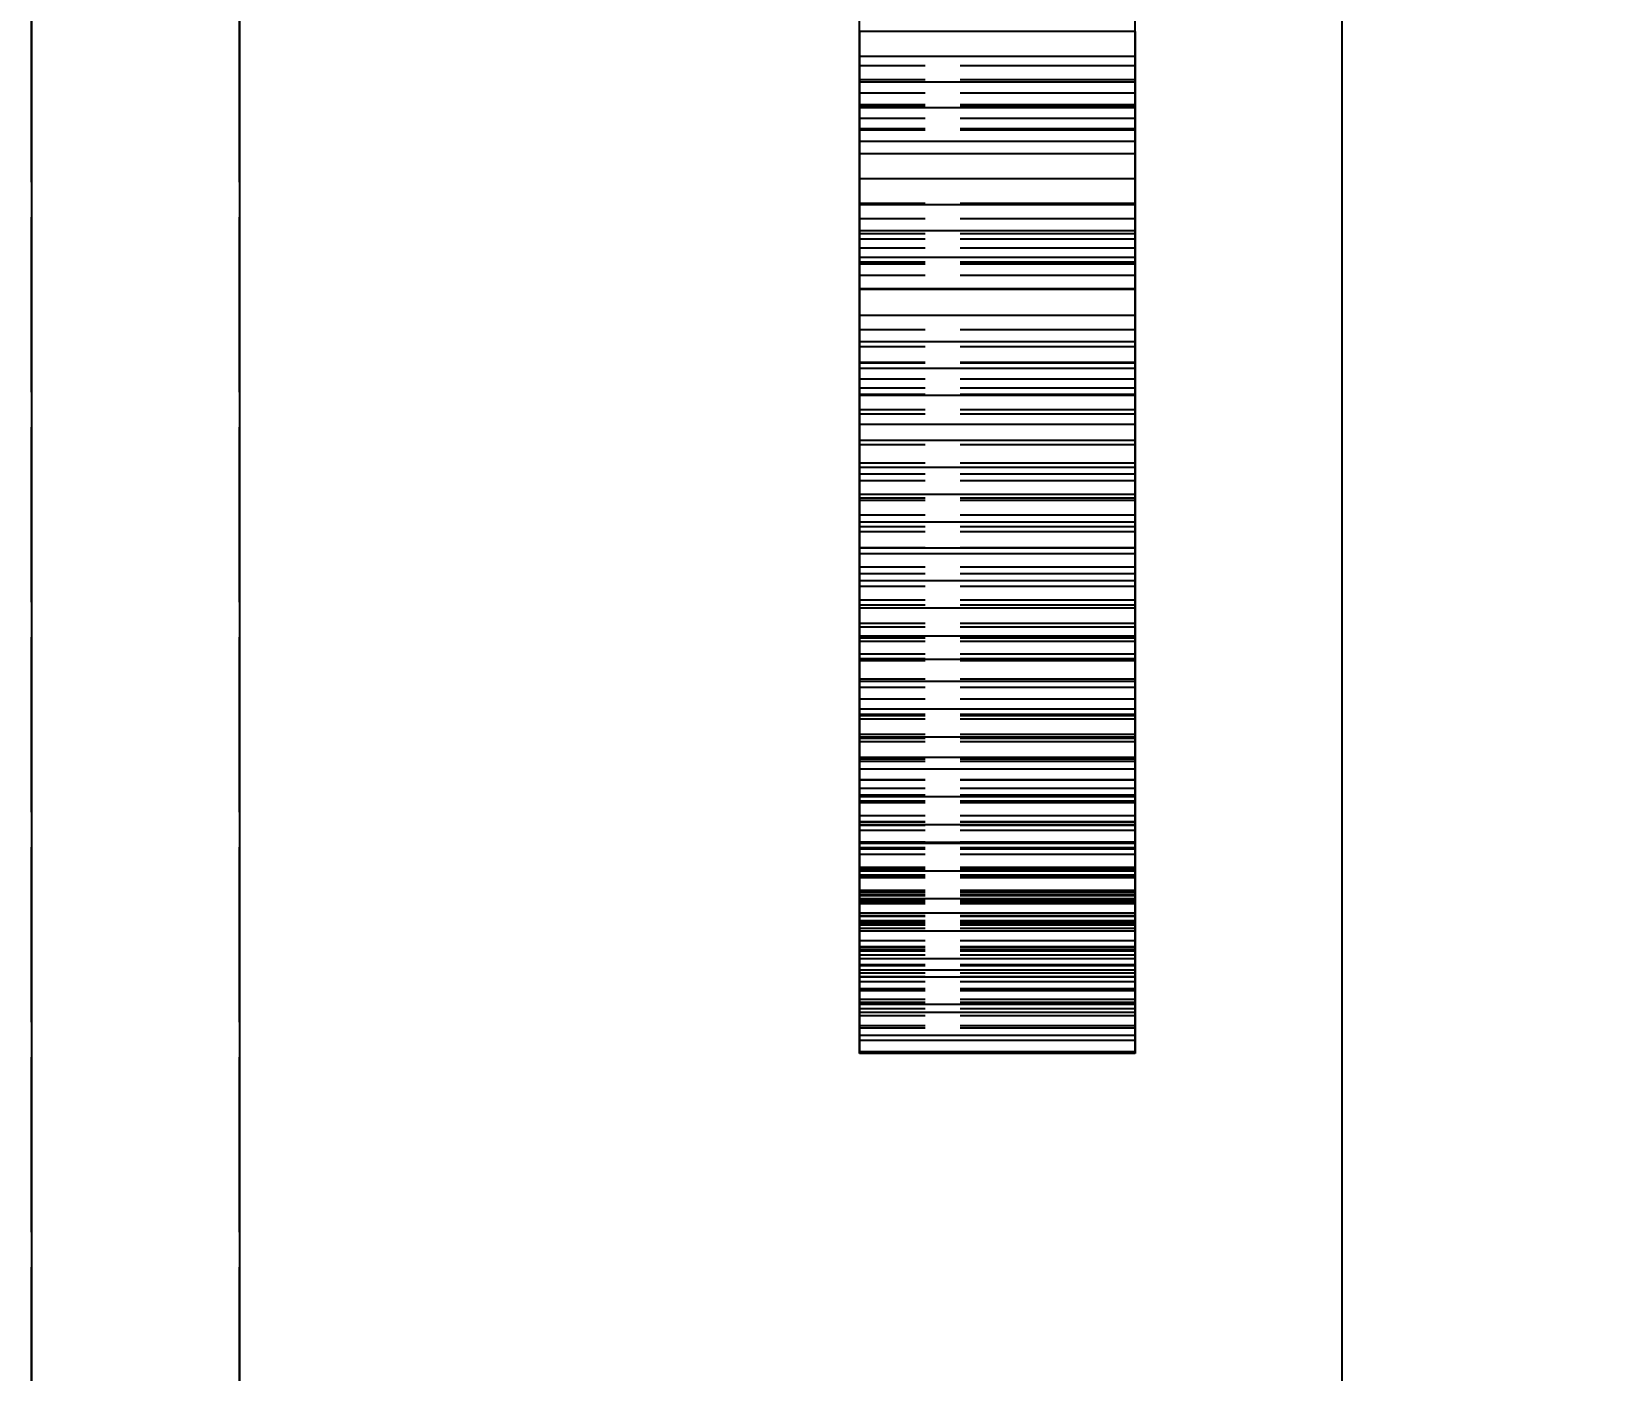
# Model space of a CAD drawing. Header units: millimetres. Extents: x -13 to 276, y -50 to 157.
# Drawn here: x 140.88 to 152.33, y -29.65 to -19.93 of the extents above; entities that cross this region are included whole.
import ezdxf

# ---------------------------------------------------------------- set-up
doc = ezdxf.new("R2010")
doc.units = ezdxf.units.MM
doc.linetypes.add('DASHED', pattern=[1.524, 1.27, -0.254])
for name, color, linetype in [('DIMS', 3, 'CONTINUOUS'), ('HIDDEN', 8, 'DASHED'), ('VISIBLE', 7, 'CONTINUOUS')]:
    doc.layers.add(name, color=color, linetype=linetype)
doc.styles.add('OpenSansCondensed-Light', font='OpenSansCondensed-Light.ttf')
doc.dimstyles.new('EZDXF', dxfattribs={"dimtxt": 0.25, "dimasz": 0.175, "dimexe": 0.375, "dimexo": 0.125, "dimgap": 0.1, "dimtad": 1, "dimlfac": 100, "dimzin": 12, "dimdsep": 46, "dimtxsty": 'OpenSansCondensed-Light', "dimblk": 'ARCHTICK', "dimcen": 2.5, "dimazin": 3, "dimtfac": 0.5, "dimtmove": 2, "dimatfit": 3})

# ---------------------------------------------------------------- blocks, each defined once
blk = doc.blocks.new('_ARCHTICK')
at = {"color": 0, "linetype": 'BYBLOCK', "const_width": 0.15}
blk.add_lwpolyline([(-0.5, -0.5), (0.5, 0.5)], dxfattribs=at)

msp = doc.modelspace()

# ---------------------------------------------------------------- linework, layer by layer
at = {"layer": 'HIDDEN'}
for points in [[(140.875, -48.455), (140.875, 57.045)], [(142.385, -48.455), (142.385, 57.045)], [(146.885, -19.92957), (146.885, -20.11107)], [(148.885, -19.92957), (146.885, -19.92957)], [(148.885, -19.92957), (148.885, -20.11107)], [(146.885, -20.11107), (146.885, -20.29598)], [(148.885, -20.11107), (146.885, -20.11107)], [(148.885, -20.11107), (148.885, -20.29598)], [(146.885, -20.17879), (146.885, -20.28017)], [(146.885, -20.46037), (146.885, -20.17879)], [(146.885, -20.17879), (146.885, -20.46037)], [(146.885, -20.28017), (146.885, -20.17879)], [(148.885, -20.17879), (146.885, -20.17879)], [(148.885, -20.17879), (146.885, -20.17879)], [(146.885, -20.28017), (146.885, -20.37737)], [(146.885, -20.37737), (146.885, -20.28017)], [(148.885, -20.28017), (146.885, -20.28017)], [(148.885, -20.28017), (146.885, -20.28017)], [(148.885, -20.17879), (148.885, -20.28017)], [(148.885, -20.46037), (148.885, -20.17879)], [(148.885, -20.17879), (148.885, -20.46037)], [(148.885, -20.28017), (148.885, -20.17879)], [(148.885, -20.28017), (148.885, -20.37737)], [(148.885, -20.37737), (148.885, -20.28017)], [(146.885, -20.29598), (146.885, -20.48414)], [(148.885, -20.29598), (146.885, -20.29598)], [(146.885, -20.37737), (146.885, -20.47065)], [(146.885, -20.47065), (146.885, -20.37737)], [(148.885, -20.37737), (146.885, -20.37737)], [(148.885, -20.37737), (146.885, -20.37737)], [(148.885, -20.29598), (148.885, -20.48414)], [(148.885, -20.37737), (148.885, -20.47065)], [(148.885, -20.47065), (148.885, -20.37737)], [(146.885, -20.63627), (146.885, -20.46037)], [(146.885, -20.46037), (146.885, -20.63627)], [(148.885, -20.46037), (146.885, -20.46037)], [(148.885, -20.46037), (146.885, -20.46037)], [(146.885, -20.47065), (146.885, -20.56017)], [(146.885, -20.56017), (146.885, -20.47065)], [(148.885, -20.47065), (146.885, -20.47065)], [(148.885, -20.47065), (146.885, -20.47065)], [(146.885, -20.48414), (146.885, -20.72848)], [(148.885, -20.48414), (146.885, -20.48414)], [(148.885, -20.63627), (148.885, -20.46037)], [(148.885, -20.46037), (148.885, -20.63627)], [(148.885, -20.47065), (148.885, -20.56017)], [(148.885, -20.56017), (148.885, -20.47065)], [(148.885, -20.48414), (148.885, -20.72848)], [(146.885, -20.56017), (146.885, -20.64608)], [(146.885, -20.64608), (146.885, -20.56017)], [(148.885, -20.56017), (146.885, -20.56017)], [(148.885, -20.56017), (146.885, -20.56017)], [(148.885, -20.56017), (148.885, -20.64608)], [(148.885, -20.64608), (148.885, -20.56017)], [(146.885, -20.72848), (146.885, -20.63627)], [(146.885, -20.63627), (146.885, -20.81604)], [(148.885, -20.63627), (146.885, -20.63627)], [(148.885, -20.63627), (146.885, -20.63627)], [(146.885, -20.64608), (146.885, -20.72848)], [(146.885, -20.72848), (146.885, -20.64608)], [(148.885, -20.64608), (146.885, -20.64608)], [(148.885, -20.64608), (146.885, -20.64608)], [(148.885, -20.72848), (146.885, -20.72848)], [(148.885, -20.72848), (148.885, -20.63627)], [(148.885, -20.63627), (148.885, -20.81604)], [(148.885, -20.64608), (148.885, -20.72848)], [(148.885, -20.72848), (148.885, -20.64608)], [(146.885, -20.81604), (146.885, -20.99938)], [(148.885, -20.81604), (146.885, -20.81604)], [(148.885, -20.81604), (148.885, -20.99938)], [(146.885, -20.99938), (146.885, -21.18606)], [(148.885, -20.99938), (146.885, -20.99938)], [(148.885, -20.99938), (148.885, -21.18606)], [(146.885, -21.17645), (146.885, -21.28873)], [(146.885, -21.43661), (146.885, -21.17645)], [(146.885, -21.17645), (146.885, -21.43661)], [(146.885, -21.28873), (146.885, -21.17645)], [(148.885, -21.17645), (146.885, -21.17645)], [(148.885, -21.17645), (146.885, -21.17645)], [(146.885, -21.18606), (146.885, -21.37588)], [(148.885, -21.18606), (146.885, -21.18606)], [(148.885, -21.17645), (148.885, -21.28873)], [(148.885, -21.43661), (148.885, -21.17645)], [(148.885, -21.17645), (148.885, -21.43661)], [(148.885, -21.28873), (148.885, -21.17645)], [(148.885, -21.18606), (148.885, -21.37588)], [(146.885, -21.28873), (146.885, -21.39714)], [(146.885, -21.39714), (146.885, -21.28873)], [(148.885, -21.28873), (146.885, -21.28873)], [(148.885, -21.28873), (146.885, -21.28873)], [(148.885, -21.28873), (148.885, -21.39714)], [(148.885, -21.39714), (148.885, -21.28873)], [(146.885, -21.37588), (146.885, -21.5687)], [(148.885, -21.37588), (146.885, -21.37588)], [(146.885, -21.39714), (146.885, -21.50188)], [(146.885, -21.50188), (146.885, -21.39714)], [(148.885, -21.39714), (146.885, -21.39714)], [(148.885, -21.39714), (146.885, -21.39714)], [(148.885, -21.37588), (148.885, -21.5687)], [(148.885, -21.39714), (148.885, -21.50188)], [(148.885, -21.50188), (148.885, -21.39714)], [(146.885, -21.61774), (146.885, -21.43661)], [(146.885, -21.43661), (146.885, -21.61774)], [(148.885, -21.43661), (146.885, -21.43661)], [(148.885, -21.43661), (146.885, -21.43661)], [(146.885, -21.50188), (146.885, -21.60314)], [(146.885, -21.60314), (146.885, -21.50188)], [(148.885, -21.50188), (146.885, -21.50188)], [(148.885, -21.50188), (146.885, -21.50188)], [(148.885, -21.61774), (148.885, -21.43661)], [(148.885, -21.43661), (148.885, -21.61774)], [(148.885, -21.50188), (148.885, -21.60314)], [(148.885, -21.60314), (148.885, -21.50188)], [(146.885, -21.5687), (146.885, -21.79562)], [(148.885, -21.5687), (146.885, -21.5687)], [(146.885, -21.60314), (146.885, -21.70102)], [(146.885, -21.70102), (146.885, -21.60314)], [(148.885, -21.60314), (146.885, -21.60314)], [(148.885, -21.60314), (146.885, -21.60314)], [(146.885, -21.79562), (146.885, -21.61774)], [(146.885, -21.61774), (146.885, -21.80243)], [(148.885, -21.61774), (146.885, -21.61774)], [(148.885, -21.61774), (146.885, -21.61774)], [(148.885, -21.5687), (148.885, -21.79562)], [(148.885, -21.60314), (148.885, -21.70102)], [(148.885, -21.70102), (148.885, -21.60314)], [(148.885, -21.79562), (148.885, -21.61774)], [(148.885, -21.61774), (148.885, -21.80243)], [(146.885, -21.70102), (146.885, -21.79562)], [(146.885, -21.79562), (146.885, -21.70102)], [(148.885, -21.70102), (146.885, -21.70102)], [(148.885, -21.70102), (146.885, -21.70102)], [(148.885, -21.70102), (148.885, -21.79562)], [(148.885, -21.79562), (148.885, -21.70102)], [(148.885, -21.79562), (146.885, -21.79562)], [(146.885, -21.80243), (146.885, -21.99039)], [(148.885, -21.80243), (146.885, -21.80243)], [(148.885, -21.80243), (148.885, -21.99039)], [(146.885, -21.99039), (146.885, -22.1814)], [(148.885, -21.99039), (146.885, -21.99039)], [(148.885, -21.99039), (148.885, -22.1814)], [(146.885, -22.09452), (146.885, -22.2172)], [(146.885, -22.33209), (146.885, -22.09452)], [(146.885, -22.09452), (146.885, -22.33209)], [(146.885, -22.2172), (146.885, -22.09452)], [(148.885, -22.09452), (146.885, -22.09452)], [(148.885, -22.09452), (146.885, -22.09452)], [(148.885, -22.09452), (148.885, -22.2172)], [(148.885, -22.33209), (148.885, -22.09452)], [(148.885, -22.09452), (148.885, -22.33209)], [(148.885, -22.2172), (148.885, -22.09452)], [(146.885, -22.1814), (146.885, -22.3753)], [(148.885, -22.1814), (146.885, -22.1814)], [(146.885, -22.2172), (146.885, -22.33632)], [(146.885, -22.33632), (146.885, -22.2172)], [(148.885, -22.2172), (146.885, -22.2172)], [(148.885, -22.2172), (146.885, -22.2172)], [(148.885, -22.1814), (148.885, -22.3753)], [(148.885, -22.2172), (148.885, -22.33632)], [(148.885, -22.33632), (148.885, -22.2172)], [(146.885, -22.51765), (146.885, -22.33209)], [(146.885, -22.33209), (146.885, -22.51765)], [(148.885, -22.33209), (146.885, -22.33209)], [(148.885, -22.33209), (146.885, -22.33209)], [(146.885, -22.33632), (146.885, -22.45207)], [(146.885, -22.45207), (146.885, -22.33632)], [(148.885, -22.33632), (146.885, -22.33632)], [(148.885, -22.33632), (146.885, -22.33632)], [(148.885, -22.51765), (148.885, -22.33209)], [(148.885, -22.33209), (148.885, -22.51765)], [(148.885, -22.33632), (148.885, -22.45207)], [(148.885, -22.45207), (148.885, -22.33632)], [(146.885, -22.3753), (146.885, -22.57192)], [(148.885, -22.3753), (146.885, -22.3753)], [(146.885, -22.45207), (146.885, -22.5646)], [(146.885, -22.5646), (146.885, -22.45207)], [(148.885, -22.45207), (146.885, -22.45207)], [(148.885, -22.45207), (146.885, -22.45207)], [(148.885, -22.3753), (148.885, -22.57192)], [(148.885, -22.45207), (148.885, -22.5646)], [(148.885, -22.5646), (148.885, -22.45207)], [(146.885, -22.70642), (146.885, -22.51765)], [(146.885, -22.51765), (146.885, -22.70642)], [(148.885, -22.51765), (146.885, -22.51765)], [(148.885, -22.51765), (146.885, -22.51765)], [(146.885, -22.5646), (146.885, -22.67402)], [(146.885, -22.67402), (146.885, -22.5646)], [(148.885, -22.5646), (146.885, -22.5646)], [(148.885, -22.5646), (146.885, -22.5646)], [(146.885, -22.57192), (146.885, -22.78041)], [(148.885, -22.57192), (146.885, -22.57192)], [(148.885, -22.70642), (148.885, -22.51765)], [(148.885, -22.51765), (148.885, -22.70642)], [(148.885, -22.5646), (148.885, -22.67402)], [(148.885, -22.67402), (148.885, -22.5646)], [(148.885, -22.57192), (148.885, -22.78041)], [(146.885, -22.67402), (146.885, -22.78041)], [(146.885, -22.78041), (146.885, -22.67402)], [(148.885, -22.67402), (146.885, -22.67402)], [(148.885, -22.67402), (146.885, -22.67402)], [(148.885, -22.67402), (148.885, -22.78041)], [(148.885, -22.78041), (148.885, -22.67402)], [(146.885, -22.78041), (146.885, -22.70642)], [(146.885, -22.70642), (146.885, -22.89816)], [(148.885, -22.70642), (146.885, -22.70642)], [(148.885, -22.70642), (146.885, -22.70642)], [(148.885, -22.78041), (146.885, -22.78041)], [(148.885, -22.78041), (148.885, -22.70642)], [(148.885, -22.70642), (148.885, -22.89816)], [(146.885, -22.89816), (146.885, -23.09267)], [(148.885, -22.89816), (146.885, -22.89816)], [(148.885, -22.89816), (148.885, -23.09267)], [(146.885, -22.9289), (146.885, -23.06143)], [(146.885, -23.14282), (146.885, -22.9289)], [(146.885, -22.9289), (146.885, -23.14282)], [(146.885, -23.06143), (146.885, -22.9289)], [(148.885, -22.9289), (146.885, -22.9289)], [(148.885, -22.9289), (146.885, -22.9289)], [(148.885, -22.9289), (148.885, -23.06143)], [(148.885, -23.14282), (148.885, -22.9289)], [(148.885, -22.9289), (148.885, -23.14282)], [(148.885, -23.06143), (148.885, -22.9289)], [(146.885, -23.06143), (146.885, -23.19072)], [(146.885, -23.19072), (146.885, -23.06143)], [(148.885, -23.06143), (146.885, -23.06143)], [(148.885, -23.06143), (146.885, -23.06143)], [(146.885, -23.09267), (146.885, -23.28976)], [(148.885, -23.09267), (146.885, -23.09267)], [(146.885, -23.33197), (146.885, -23.14282)], [(146.885, -23.14282), (146.885, -23.33197)], [(148.885, -23.14282), (146.885, -23.14282)], [(148.885, -23.14282), (146.885, -23.14282)], [(148.885, -23.06143), (148.885, -23.19072)], [(148.885, -23.19072), (148.885, -23.06143)], [(148.885, -23.09267), (148.885, -23.28976)], [(148.885, -23.33197), (148.885, -23.14282)], [(148.885, -23.14282), (148.885, -23.33197)], [(146.885, -23.19072), (146.885, -23.31696)], [(146.885, -23.31696), (146.885, -23.19072)], [(148.885, -23.19072), (146.885, -23.19072)], [(148.885, -23.19072), (146.885, -23.19072)], [(148.885, -23.19072), (148.885, -23.31696)], [(148.885, -23.31696), (148.885, -23.19072)], [(146.885, -23.28976), (146.885, -23.48931)], [(148.885, -23.28976), (146.885, -23.28976)], [(146.885, -23.31696), (146.885, -23.44027)], [(146.885, -23.44027), (146.885, -23.31696)], [(148.885, -23.31696), (146.885, -23.31696)], [(148.885, -23.31696), (146.885, -23.31696)], [(146.885, -23.52399), (146.885, -23.33197)], [(146.885, -23.33197), (146.885, -23.52399)], [(148.885, -23.33197), (146.885, -23.33197)], [(148.885, -23.33197), (146.885, -23.33197)], [(148.885, -23.28976), (148.885, -23.48931)], [(148.885, -23.31696), (148.885, -23.44027)], [(148.885, -23.44027), (148.885, -23.31696)], [(148.885, -23.52399), (148.885, -23.33197)], [(148.885, -23.33197), (148.885, -23.52399)], [(146.885, -23.44027), (146.885, -23.56074)], [(146.885, -23.56074), (146.885, -23.44027)], [(148.885, -23.44027), (146.885, -23.44027)], [(148.885, -23.44027), (146.885, -23.44027)], [(146.885, -23.48931), (146.885, -23.67843)], [(148.885, -23.48931), (146.885, -23.48931)], [(148.885, -23.44027), (148.885, -23.56074)], [(148.885, -23.56074), (148.885, -23.44027)], [(148.885, -23.48931), (148.885, -23.67843)], [(146.885, -23.67843), (146.885, -23.52399)], [(146.885, -23.52399), (146.885, -23.71866)], [(148.885, -23.52399), (146.885, -23.52399)], [(148.885, -23.52399), (146.885, -23.52399)], [(146.885, -23.56074), (146.885, -23.67843)], [(146.885, -23.67843), (146.885, -23.56074)], [(148.885, -23.56074), (146.885, -23.56074)], [(148.885, -23.56074), (146.885, -23.56074)], [(148.885, -23.67843), (148.885, -23.52399)], [(148.885, -23.52399), (148.885, -23.71866)], [(148.885, -23.56074), (148.885, -23.67843)], [(148.885, -23.67843), (148.885, -23.56074)], [(146.885, -23.67585), (146.885, -23.81764)], [(146.885, -23.86517), (146.885, -23.67585)], [(146.885, -23.67585), (146.885, -23.86517)], [(146.885, -23.81764), (146.885, -23.67585)], [(148.885, -23.67585), (146.885, -23.67585)], [(148.885, -23.67585), (146.885, -23.67585)], [(148.885, -23.67843), (146.885, -23.67843)], [(146.885, -23.71866), (146.885, -23.91578)], [(148.885, -23.71866), (146.885, -23.71866)], [(148.885, -23.67585), (148.885, -23.81764)], [(148.885, -23.86517), (148.885, -23.67585)], [(148.885, -23.67585), (148.885, -23.86517)], [(148.885, -23.81764), (148.885, -23.67585)], [(148.885, -23.71866), (148.885, -23.91578)], [(146.885, -23.81764), (146.885, -23.95654)], [(146.885, -23.95654), (146.885, -23.81764)], [(148.885, -23.81764), (146.885, -23.81764)], [(148.885, -23.81764), (146.885, -23.81764)], [(148.885, -23.81764), (148.885, -23.95654)], [(148.885, -23.95654), (148.885, -23.81764)], [(146.885, -24.05707), (146.885, -23.86517)], [(146.885, -23.86517), (146.885, -24.05707)], [(148.885, -23.86517), (146.885, -23.86517)], [(148.885, -23.86517), (146.885, -23.86517)], [(146.885, -23.91578), (146.885, -24.11519)], [(148.885, -23.91578), (146.885, -23.91578)], [(148.885, -24.05707), (148.885, -23.86517)], [(148.885, -23.86517), (148.885, -24.05707)], [(148.885, -23.91578), (148.885, -24.11519)], [(146.885, -23.95654), (146.885, -24.0927)], [(146.885, -24.0927), (146.885, -23.95654)], [(148.885, -23.95654), (146.885, -23.95654)], [(148.885, -23.95654), (146.885, -23.95654)], [(146.885, -24.25148), (146.885, -24.05707)], [(146.885, -24.05707), (146.885, -24.25148)], [(148.885, -24.05707), (146.885, -24.05707)], [(148.885, -24.05707), (146.885, -24.05707)], [(148.885, -23.95654), (148.885, -24.0927)], [(148.885, -24.0927), (148.885, -23.95654)], [(148.885, -24.25148), (148.885, -24.05707)], [(148.885, -24.05707), (148.885, -24.25148)], [(146.885, -24.0927), (146.885, -24.22624)], [(146.885, -24.22624), (146.885, -24.0927)], [(148.885, -24.0927), (146.885, -24.0927)], [(148.885, -24.0927), (146.885, -24.0927)], [(146.885, -24.11519), (146.885, -24.31678)], [(148.885, -24.11519), (146.885, -24.11519)], [(148.885, -24.0927), (148.885, -24.22624)], [(148.885, -24.22624), (148.885, -24.0927)], [(148.885, -24.11519), (148.885, -24.31678)], [(146.885, -24.22624), (146.885, -24.35721)], [(146.885, -24.35721), (146.885, -24.22624)], [(148.885, -24.22624), (146.885, -24.22624)], [(148.885, -24.22624), (146.885, -24.22624)], [(146.885, -24.4482), (146.885, -24.25148)], [(146.885, -24.25148), (146.885, -24.4482)], [(148.885, -24.25148), (146.885, -24.25148)], [(148.885, -24.25148), (146.885, -24.25148)], [(148.885, -24.22624), (148.885, -24.35721)], [(148.885, -24.35721), (148.885, -24.22624)], [(148.885, -24.4482), (148.885, -24.25148)], [(148.885, -24.25148), (148.885, -24.4482)], [(146.885, -24.31678), (146.885, -24.48569)], [(148.885, -24.31678), (146.885, -24.31678)], [(146.885, -24.33204), (146.885, -24.48246)], [(146.885, -24.49592), (146.885, -24.33204)], [(146.885, -24.33204), (146.885, -24.49592)], [(146.885, -24.48246), (146.885, -24.33204)], [(148.885, -24.33204), (146.885, -24.33204)], [(148.885, -24.33204), (146.885, -24.33204)], [(146.885, -24.35721), (146.885, -24.48569)], [(146.885, -24.48569), (146.885, -24.35721)], [(148.885, -24.35721), (146.885, -24.35721)], [(148.885, -24.35721), (146.885, -24.35721)], [(148.885, -24.31678), (148.885, -24.48569)], [(148.885, -24.33204), (148.885, -24.48246)], [(148.885, -24.49592), (148.885, -24.33204)], [(148.885, -24.33204), (148.885, -24.49592)], [(148.885, -24.48246), (148.885, -24.33204)], [(148.885, -24.35721), (148.885, -24.48569)], [(148.885, -24.48569), (148.885, -24.35721)], [(146.885, -24.48569), (146.885, -24.4482)], [(146.885, -24.4482), (146.885, -24.64706)], [(148.885, -24.4482), (146.885, -24.4482)], [(148.885, -24.4482), (146.885, -24.4482)], [(146.885, -24.48246), (146.885, -24.63034)], [(146.885, -24.63034), (146.885, -24.48246)], [(148.885, -24.48246), (146.885, -24.48246)], [(148.885, -24.48246), (146.885, -24.48246)], [(148.885, -24.48569), (146.885, -24.48569)], [(146.885, -24.68971), (146.885, -24.49592)], [(146.885, -24.49592), (146.885, -24.68971)], [(148.885, -24.49592), (146.885, -24.49592)], [(148.885, -24.49592), (146.885, -24.49592)], [(148.885, -24.48569), (148.885, -24.4482)], [(148.885, -24.4482), (148.885, -24.64706)], [(148.885, -24.48246), (148.885, -24.63034)], [(148.885, -24.63034), (148.885, -24.48246)], [(148.885, -24.68971), (148.885, -24.49592)], [(148.885, -24.49592), (148.885, -24.68971)], [(146.885, -24.63034), (146.885, -24.77582)], [(146.885, -24.77582), (146.885, -24.63034)], [(148.885, -24.63034), (146.885, -24.63034)], [(148.885, -24.63034), (146.885, -24.63034)], [(148.885, -24.63034), (148.885, -24.77582)], [(148.885, -24.77582), (148.885, -24.63034)], [(146.885, -24.64706), (146.885, -24.8479)], [(148.885, -24.64706), (146.885, -24.64706)], [(146.885, -24.88564), (146.885, -24.68971)], [(146.885, -24.68971), (146.885, -24.88564)], [(148.885, -24.68971), (146.885, -24.68971)], [(148.885, -24.68971), (146.885, -24.68971)], [(148.885, -24.64706), (148.885, -24.8479)], [(148.885, -24.88564), (148.885, -24.68971)], [(148.885, -24.68971), (148.885, -24.88564)], [(146.885, -24.77582), (146.885, -24.91898)], [(146.885, -24.91898), (146.885, -24.77582)], [(148.885, -24.77582), (146.885, -24.77582)], [(148.885, -24.77582), (146.885, -24.77582)], [(146.885, -24.8479), (146.885, -25.05063)], [(148.885, -24.8479), (146.885, -24.8479)], [(148.885, -24.77582), (148.885, -24.91898)], [(148.885, -24.91898), (148.885, -24.77582)], [(148.885, -24.8479), (148.885, -25.05063)], [(146.885, -25.08354), (146.885, -24.88564)], [(146.885, -24.88564), (146.885, -25.08354)], [(148.885, -24.88564), (146.885, -24.88564)], [(148.885, -24.88564), (146.885, -24.88564)], [(146.885, -24.89455), (146.885, -25.05292)], [(146.885, -25.03224), (146.885, -24.89455)], [(146.885, -24.89455), (146.885, -25.03224)], [(146.885, -25.05292), (146.885, -24.89455)], [(148.885, -24.89455), (146.885, -24.89455)], [(148.885, -24.89455), (146.885, -24.89455)], [(146.885, -24.91898), (146.885, -25.05989)], [(146.885, -25.05989), (146.885, -24.91898)], [(148.885, -24.91898), (146.885, -24.91898)], [(148.885, -24.91898), (146.885, -24.91898)], [(148.885, -25.08354), (148.885, -24.88564)], [(148.885, -24.88564), (148.885, -25.08354)], [(148.885, -24.89455), (148.885, -25.05292)], [(148.885, -25.03224), (148.885, -24.89455)], [(148.885, -24.89455), (148.885, -25.03224)], [(148.885, -25.05292), (148.885, -24.89455)], [(148.885, -24.91898), (148.885, -25.05989)], [(148.885, -25.05989), (148.885, -24.91898)], [(146.885, -25.22706), (146.885, -25.03224)], [(146.885, -25.03224), (146.885, -25.22706)], [(148.885, -25.03224), (146.885, -25.03224)], [(148.885, -25.03224), (146.885, -25.03224)], [(146.885, -25.05063), (146.885, -25.19857)], [(148.885, -25.05063), (146.885, -25.05063)], [(146.885, -25.05292), (146.885, -25.20913)], [(146.885, -25.20913), (146.885, -25.05292)], [(148.885, -25.05292), (146.885, -25.05292)], [(148.885, -25.05292), (146.885, -25.05292)], [(146.885, -25.05989), (146.885, -25.19857)], [(146.885, -25.19857), (146.885, -25.05989)], [(148.885, -25.05989), (146.885, -25.05989)], [(148.885, -25.05989), (146.885, -25.05989)], [(146.885, -25.19857), (146.885, -25.08354)], [(146.885, -25.08354), (146.885, -25.28324)], [(148.885, -25.08354), (146.885, -25.08354)], [(148.885, -25.08354), (146.885, -25.08354)], [(148.885, -25.22706), (148.885, -25.03224)], [(148.885, -25.03224), (148.885, -25.22706)], [(148.885, -25.05063), (148.885, -25.19857)], [(148.885, -25.05292), (148.885, -25.20913)], [(148.885, -25.20913), (148.885, -25.05292)], [(148.885, -25.05989), (148.885, -25.19857)], [(148.885, -25.19857), (148.885, -25.05989)], [(148.885, -25.19857), (148.885, -25.08354)], [(148.885, -25.08354), (148.885, -25.28324)], [(148.885, -25.19857), (146.885, -25.19857)], [(146.885, -25.20913), (146.885, -25.36327)], [(146.885, -25.36327), (146.885, -25.20913)], [(148.885, -25.20913), (146.885, -25.20913)], [(148.885, -25.20913), (146.885, -25.20913)], [(148.885, -25.20913), (148.885, -25.36327)], [(148.885, -25.36327), (148.885, -25.20913)], [(146.885, -25.42364), (146.885, -25.22706)], [(146.885, -25.22706), (146.885, -25.42364)], [(148.885, -25.22706), (146.885, -25.22706)], [(148.885, -25.22706), (146.885, -25.22706)], [(146.885, -25.28324), (146.885, -25.48462)], [(148.885, -25.28324), (146.885, -25.28324)], [(148.885, -25.42364), (148.885, -25.22706)], [(148.885, -25.22706), (148.885, -25.42364)], [(148.885, -25.28324), (148.885, -25.48462)], [(146.885, -25.36085), (146.885, -25.52647)], [(146.885, -25.47175), (146.885, -25.36085)], [(146.885, -25.36085), (146.885, -25.47175)], [(146.885, -25.52647), (146.885, -25.36085)], [(148.885, -25.36085), (146.885, -25.36085)], [(148.885, -25.36085), (146.885, -25.36085)], [(146.885, -25.36327), (146.885, -25.51542)], [(146.885, -25.51542), (146.885, -25.36327)], [(148.885, -25.36327), (146.885, -25.36327)], [(148.885, -25.36327), (146.885, -25.36327)], [(146.885, -25.62183), (146.885, -25.42364)], [(146.885, -25.42364), (146.885, -25.62183)], [(148.885, -25.42364), (146.885, -25.42364)], [(148.885, -25.42364), (146.885, -25.42364)], [(148.885, -25.36085), (148.885, -25.52647)], [(148.885, -25.47175), (148.885, -25.36085)], [(148.885, -25.36085), (148.885, -25.47175)], [(148.885, -25.52647), (148.885, -25.36085)], [(148.885, -25.36327), (148.885, -25.51542)], [(148.885, -25.51542), (148.885, -25.36327)], [(148.885, -25.62183), (148.885, -25.42364)], [(148.885, -25.42364), (148.885, -25.62183)], [(146.885, -25.66672), (146.885, -25.47175)], [(146.885, -25.47175), (146.885, -25.66672)], [(148.885, -25.47175), (146.885, -25.47175)], [(148.885, -25.47175), (146.885, -25.47175)], [(146.885, -25.48462), (146.885, -25.68757)], [(148.885, -25.48462), (146.885, -25.48462)], [(146.885, -25.51542), (146.885, -25.66562)], [(146.885, -25.66562), (146.885, -25.51542)], [(148.885, -25.51542), (146.885, -25.51542)], [(148.885, -25.51542), (146.885, -25.51542)], [(146.885, -25.52647), (146.885, -25.6903)], [(146.885, -25.6903), (146.885, -25.52647)], [(148.885, -25.52647), (146.885, -25.52647)], [(148.885, -25.52647), (146.885, -25.52647)], [(148.885, -25.66672), (148.885, -25.47175)], [(148.885, -25.47175), (148.885, -25.66672)], [(148.885, -25.48462), (148.885, -25.68757)], [(148.885, -25.51542), (148.885, -25.66562)], [(148.885, -25.66562), (148.885, -25.51542)], [(148.885, -25.52647), (148.885, -25.6903)], [(148.885, -25.6903), (148.885, -25.52647)], [(146.885, -25.81389), (146.885, -25.62183)], [(146.885, -25.62183), (146.885, -25.82149)], [(148.885, -25.62183), (146.885, -25.62183)], [(148.885, -25.62183), (146.885, -25.62183)], [(146.885, -25.66562), (146.885, -25.81389)], [(146.885, -25.81389), (146.885, -25.66562)], [(148.885, -25.66562), (146.885, -25.66562)], [(148.885, -25.66562), (146.885, -25.66562)], [(146.885, -25.86308), (146.885, -25.66672)], [(146.885, -25.66672), (146.885, -25.86308)], [(148.885, -25.66672), (146.885, -25.66672)], [(148.885, -25.66672), (146.885, -25.66672)], [(148.885, -25.81389), (148.885, -25.62183)], [(148.885, -25.62183), (148.885, -25.82149)], [(148.885, -25.66562), (148.885, -25.81389)], [(148.885, -25.81389), (148.885, -25.66562)], [(148.885, -25.86308), (148.885, -25.66672)], [(148.885, -25.66672), (148.885, -25.86308)], [(146.885, -25.68757), (146.885, -25.81389)], [(148.885, -25.68757), (146.885, -25.68757)], [(146.885, -25.6903), (146.885, -25.85243)], [(146.885, -25.85243), (146.885, -25.6903)], [(148.885, -25.6903), (146.885, -25.6903)], [(148.885, -25.6903), (146.885, -25.6903)], [(146.885, -25.72887), (146.885, -25.901)], [(146.885, -25.81249), (146.885, -25.72887)], [(146.885, -25.72887), (146.885, -25.81249)], [(146.885, -25.901), (146.885, -25.72887)], [(148.885, -25.72887), (146.885, -25.72887)], [(148.885, -25.72887), (146.885, -25.72887)], [(148.885, -25.68757), (148.885, -25.81389)], [(148.885, -25.6903), (148.885, -25.85243)], [(148.885, -25.85243), (148.885, -25.6903)], [(148.885, -25.72887), (148.885, -25.901)], [(148.885, -25.81249), (148.885, -25.72887)], [(148.885, -25.72887), (148.885, -25.81249)], [(148.885, -25.901), (148.885, -25.72887)], [(146.885, -26.00674), (146.885, -25.81249)], [(146.885, -25.81249), (146.885, -26.00674)], [(148.885, -25.81249), (146.885, -25.81249)], [(148.885, -25.81249), (146.885, -25.81249)], [(148.885, -25.81389), (146.885, -25.81389)], [(146.885, -25.82149), (146.885, -26.02251)], [(148.885, -25.82149), (146.885, -25.82149)], [(146.885, -25.85243), (146.885, -26.01289)], [(146.885, -26.01289), (146.885, -25.85243)], [(148.885, -25.85243), (146.885, -25.85243)], [(148.885, -25.85243), (146.885, -25.85243)], [(146.885, -26.06067), (146.885, -25.86308)], [(146.885, -25.86308), (146.885, -26.06067)], [(148.885, -25.86308), (146.885, -25.86308)], [(148.885, -25.86308), (146.885, -25.86308)], [(148.885, -26.00674), (148.885, -25.81249)], [(148.885, -25.81249), (148.885, -26.00674)], [(148.885, -25.82149), (148.885, -26.02251)], [(148.885, -25.85243), (148.885, -26.01289)], [(148.885, -26.01289), (148.885, -25.85243)], [(148.885, -26.06067), (148.885, -25.86308)], [(148.885, -25.86308), (148.885, -26.06067)], [(146.885, -25.901), (146.885, -26.07173)], [(146.885, -26.07173), (146.885, -25.901)], [(148.885, -25.901), (146.885, -25.901)], [(148.885, -25.901), (146.885, -25.901)], [(146.885, -25.99697), (146.885, -26.17483)], [(146.885, -26.05292), (146.885, -25.99697)], [(146.885, -25.99697), (146.885, -26.05292)], [(146.885, -26.17483), (146.885, -25.99697)], [(148.885, -25.99697), (146.885, -25.99697)], [(148.885, -25.99697), (146.885, -25.99697)], [(146.885, -26.20199), (146.885, -26.00674)], [(146.885, -26.00674), (146.885, -26.20199)], [(148.885, -26.00674), (146.885, -26.00674)], [(148.885, -26.00674), (146.885, -26.00674)], [(146.885, -26.01289), (146.885, -26.17171)], [(146.885, -26.17171), (146.885, -26.01289)], [(148.885, -26.01289), (146.885, -26.01289)], [(148.885, -26.01289), (146.885, -26.01289)], [(148.885, -25.901), (148.885, -26.07173)], [(148.885, -26.07173), (148.885, -25.901)], [(148.885, -25.99697), (148.885, -26.17483)], [(148.885, -26.05292), (148.885, -25.99697)], [(148.885, -25.99697), (148.885, -26.05292)], [(148.885, -26.17483), (148.885, -25.99697)], [(148.885, -26.20199), (148.885, -26.00674)], [(148.885, -26.00674), (148.885, -26.20199)], [(148.885, -26.01289), (148.885, -26.17171)], [(148.885, -26.17171), (148.885, -26.01289)], [(146.885, -26.02251), (146.885, -26.22478)], [(148.885, -26.02251), (146.885, -26.02251)], [(146.885, -26.24559), (146.885, -26.05292)], [(146.885, -26.05292), (146.885, -26.24559)], [(148.885, -26.05292), (146.885, -26.05292)], [(148.885, -26.05292), (146.885, -26.05292)], [(146.885, -26.2594), (146.885, -26.06067)], [(146.885, -26.06067), (146.885, -26.2594)], [(148.885, -26.06067), (146.885, -26.06067)], [(148.885, -26.06067), (146.885, -26.06067)], [(146.885, -26.07173), (146.885, -26.2411)], [(146.885, -26.2411), (146.885, -26.07173)], [(148.885, -26.07173), (146.885, -26.07173)], [(148.885, -26.07173), (146.885, -26.07173)], [(148.885, -26.02251), (148.885, -26.22478)], [(148.885, -26.24559), (148.885, -26.05292)], [(148.885, -26.05292), (148.885, -26.24559)], [(148.885, -26.2594), (148.885, -26.06067)], [(148.885, -26.06067), (148.885, -26.2594)], [(148.885, -26.07173), (148.885, -26.2411)], [(148.885, -26.2411), (148.885, -26.07173)], [(146.885, -26.16394), (146.885, -26.34675)], [(146.885, -26.19198), (146.885, -26.16394)], [(146.885, -26.16394), (146.885, -26.19198)], [(146.885, -26.34675), (146.885, -26.16394)], [(148.885, -26.16394), (146.885, -26.16394)], [(148.885, -26.16394), (146.885, -26.16394)], [(146.885, -26.17171), (146.885, -26.32891)], [(146.885, -26.32891), (146.885, -26.17171)], [(148.885, -26.17171), (146.885, -26.17171)], [(148.885, -26.17171), (146.885, -26.17171)], [(146.885, -26.17483), (146.885, -26.35169)], [(146.885, -26.35169), (146.885, -26.17483)], [(148.885, -26.17483), (146.885, -26.17483)], [(148.885, -26.17483), (146.885, -26.17483)], [(146.885, -26.3822), (146.885, -26.19198)], [(146.885, -26.19198), (146.885, -26.3822)], [(148.885, -26.19198), (146.885, -26.19198)], [(148.885, -26.19198), (146.885, -26.19198)], [(146.885, -26.39811), (146.885, -26.20199)], [(146.885, -26.20199), (146.885, -26.39811)], [(148.885, -26.20199), (146.885, -26.20199)], [(148.885, -26.20199), (146.885, -26.20199)], [(146.885, -26.22478), (146.885, -26.32891)], [(148.885, -26.22478), (146.885, -26.22478)], [(146.885, -26.22904), (146.885, -26.41597)], [(146.885, -26.41597), (146.885, -26.22904)], [(148.885, -26.22904), (146.885, -26.22904)], [(148.885, -26.22904), (146.885, -26.22904)], [(146.885, -26.2411), (146.885, -26.40915)], [(146.885, -26.40915), (146.885, -26.2411)], [(148.885, -26.2411), (146.885, -26.2411)], [(148.885, -26.2411), (146.885, -26.2411)], [(148.885, -26.16394), (148.885, -26.34675)], [(148.885, -26.19198), (148.885, -26.16394)], [(148.885, -26.16394), (148.885, -26.19198)], [(148.885, -26.34675), (148.885, -26.16394)], [(148.885, -26.17171), (148.885, -26.32891)], [(148.885, -26.32891), (148.885, -26.17171)], [(148.885, -26.17483), (148.885, -26.35169)], [(148.885, -26.35169), (148.885, -26.17483)], [(148.885, -26.3822), (148.885, -26.19198)], [(148.885, -26.19198), (148.885, -26.3822)], [(148.885, -26.39811), (148.885, -26.20199)], [(148.885, -26.20199), (148.885, -26.39811)], [(148.885, -26.22478), (148.885, -26.32891)], [(148.885, -26.22904), (148.885, -26.41597)], [(148.885, -26.41597), (148.885, -26.22904)], [(148.885, -26.2411), (148.885, -26.40915)], [(148.885, -26.40915), (148.885, -26.2411)], [(146.885, -26.43885), (146.885, -26.24559)], [(146.885, -26.24559), (146.885, -26.43885)], [(148.885, -26.24559), (146.885, -26.24559)], [(148.885, -26.24559), (146.885, -26.24559)], [(146.885, -26.32891), (146.885, -26.2594)], [(146.885, -26.2594), (146.885, -26.45915)], [(148.885, -26.2594), (146.885, -26.2594)], [(148.885, -26.2594), (146.885, -26.2594)], [(148.885, -26.32891), (146.885, -26.32891)], [(146.885, -26.34675), (146.885, -26.52895)], [(146.885, -26.52895), (146.885, -26.34675)], [(148.885, -26.34675), (146.885, -26.34675)], [(148.885, -26.34675), (146.885, -26.34675)], [(146.885, -26.35169), (146.885, -26.52756)], [(146.885, -26.52756), (146.885, -26.35169)], [(148.885, -26.35169), (146.885, -26.35169)], [(148.885, -26.35169), (146.885, -26.35169)], [(148.885, -26.43885), (148.885, -26.24559)], [(148.885, -26.24559), (148.885, -26.43885)], [(148.885, -26.32891), (148.885, -26.2594)], [(148.885, -26.2594), (148.885, -26.45915)], [(148.885, -26.34675), (148.885, -26.52895)], [(148.885, -26.52895), (148.885, -26.34675)], [(148.885, -26.35169), (148.885, -26.52756)], [(148.885, -26.52756), (148.885, -26.35169)], [(146.885, -26.57263), (146.885, -26.3822)], [(146.885, -26.3822), (146.885, -26.57263)], [(148.885, -26.3822), (146.885, -26.3822)], [(148.885, -26.3822), (146.885, -26.3822)], [(146.885, -26.59501), (146.885, -26.39811)], [(146.885, -26.39811), (146.885, -26.59501)], [(148.885, -26.39811), (146.885, -26.39811)], [(148.885, -26.39811), (146.885, -26.39811)], [(146.885, -26.40915), (146.885, -26.57589)], [(146.885, -26.57589), (146.885, -26.40915)], [(148.885, -26.40915), (146.885, -26.40915)], [(148.885, -26.40915), (146.885, -26.40915)], [(146.885, -26.41597), (146.885, -26.6027)], [(146.885, -26.6027), (146.885, -26.41597)], [(148.885, -26.41597), (146.885, -26.41597)], [(148.885, -26.41597), (146.885, -26.41597)], [(146.885, -26.63262), (146.885, -26.43885)], [(146.885, -26.43885), (146.885, -26.63262)], [(148.885, -26.43885), (146.885, -26.43885)], [(148.885, -26.43885), (146.885, -26.43885)], [(146.885, -26.45915), (146.885, -26.65984)], [(148.885, -26.45915), (146.885, -26.45915)], [(148.885, -26.57263), (148.885, -26.3822)], [(148.885, -26.3822), (148.885, -26.57263)], [(148.885, -26.59501), (148.885, -26.39811)], [(148.885, -26.39811), (148.885, -26.59501)], [(148.885, -26.40915), (148.885, -26.57589)], [(148.885, -26.57589), (148.885, -26.40915)], [(148.885, -26.41597), (148.885, -26.6027)], [(148.885, -26.6027), (148.885, -26.41597)], [(148.885, -26.63262), (148.885, -26.43885)], [(148.885, -26.43885), (148.885, -26.63262)], [(148.885, -26.45915), (148.885, -26.65984)], [(146.885, -26.52756), (146.885, -26.70246)], [(146.885, -26.70246), (146.885, -26.52756)], [(148.885, -26.52756), (146.885, -26.52756)], [(148.885, -26.52756), (146.885, -26.52756)], [(146.885, -26.52895), (146.885, -26.71053)], [(146.885, -26.71053), (146.885, -26.52895)], [(148.885, -26.52895), (146.885, -26.52895)], [(148.885, -26.52895), (146.885, -26.52895)], [(146.885, -26.76318), (146.885, -26.57263)], [(146.885, -26.57263), (146.885, -26.76318)], [(148.885, -26.57263), (146.885, -26.57263)], [(148.885, -26.57263), (146.885, -26.57263)], [(146.885, -26.57589), (146.885, -26.74132)], [(146.885, -26.74132), (146.885, -26.57589)], [(148.885, -26.57589), (146.885, -26.57589)], [(148.885, -26.57589), (146.885, -26.57589)], [(148.885, -26.52756), (148.885, -26.70246)], [(148.885, -26.70246), (148.885, -26.52756)], [(148.885, -26.52895), (148.885, -26.71053)], [(148.885, -26.71053), (148.885, -26.52895)], [(148.885, -26.76318), (148.885, -26.57263)], [(148.885, -26.57263), (148.885, -26.76318)], [(148.885, -26.57589), (148.885, -26.74132)], [(148.885, -26.74132), (148.885, -26.57589)], [(146.885, -26.74132), (146.885, -26.59501)], [(146.885, -26.59501), (146.885, -26.7926)], [(148.885, -26.59501), (146.885, -26.59501)], [(148.885, -26.59501), (146.885, -26.59501)], [(146.885, -26.6027), (146.885, -26.78919)], [(146.885, -26.78919), (146.885, -26.6027)], [(148.885, -26.6027), (146.885, -26.6027)], [(148.885, -26.6027), (146.885, -26.6027)], [(146.885, -26.82682), (146.885, -26.63262)], [(146.885, -26.63262), (146.885, -26.82682)], [(148.885, -26.63262), (146.885, -26.63262)], [(148.885, -26.63262), (146.885, -26.63262)], [(146.885, -26.65984), (146.885, -26.74132)], [(148.885, -26.65984), (146.885, -26.65984)], [(148.885, -26.74132), (148.885, -26.59501)], [(148.885, -26.59501), (148.885, -26.7926)], [(148.885, -26.6027), (148.885, -26.78919)], [(148.885, -26.78919), (148.885, -26.6027)], [(148.885, -26.82682), (148.885, -26.63262)], [(148.885, -26.63262), (148.885, -26.82682)], [(148.885, -26.65984), (148.885, -26.74132)], [(146.885, -26.70246), (146.885, -26.87637)], [(146.885, -26.87637), (146.885, -26.70246)], [(148.885, -26.70246), (146.885, -26.70246)], [(148.885, -26.70246), (146.885, -26.70246)], [(146.885, -26.71053), (146.885, -26.89149)], [(146.885, -26.89149), (146.885, -26.71053)], [(148.885, -26.71053), (146.885, -26.71053)], [(148.885, -26.71053), (146.885, -26.71053)], [(148.885, -26.74132), (146.885, -26.74132)], [(146.885, -26.95381), (146.885, -26.76318)], [(146.885, -26.76318), (146.885, -26.95381)], [(148.885, -26.76318), (146.885, -26.76318)], [(148.885, -26.76318), (146.885, -26.76318)], [(146.885, -26.78919), (146.885, -26.97539)], [(146.885, -26.97539), (146.885, -26.78919)], [(148.885, -26.78919), (146.885, -26.78919)], [(148.885, -26.78919), (146.885, -26.78919)], [(146.885, -26.7926), (146.885, -26.99082)], [(148.885, -26.7926), (146.885, -26.7926)], [(148.885, -26.70246), (148.885, -26.87637)], [(148.885, -26.87637), (148.885, -26.70246)], [(148.885, -26.71053), (148.885, -26.89149)], [(148.885, -26.89149), (148.885, -26.71053)], [(148.885, -26.95381), (148.885, -26.76318)], [(148.885, -26.76318), (148.885, -26.95381)], [(148.885, -26.78919), (148.885, -26.97539)], [(148.885, -26.97539), (148.885, -26.78919)], [(148.885, -26.7926), (148.885, -26.99082)], [(146.885, -27.02138), (146.885, -26.82682)], [(146.885, -26.82682), (146.885, -27.02138)], [(148.885, -26.82682), (146.885, -26.82682)], [(148.885, -26.82682), (146.885, -26.82682)], [(146.885, -26.87637), (146.885, -27.04928)], [(146.885, -27.04928), (146.885, -26.87637)], [(148.885, -26.87637), (146.885, -26.87637)], [(148.885, -26.87637), (146.885, -26.87637)], [(146.885, -26.89149), (146.885, -27.07179)], [(146.885, -27.07179), (146.885, -26.89149)], [(148.885, -26.89149), (146.885, -26.89149)], [(148.885, -26.89149), (146.885, -26.89149)], [(148.885, -27.02138), (148.885, -26.82682)], [(148.885, -26.82682), (148.885, -27.02138)], [(148.885, -26.87637), (148.885, -27.04928)], [(148.885, -27.04928), (148.885, -26.87637)], [(148.885, -26.89149), (148.885, -27.07179)], [(148.885, -27.07179), (148.885, -26.89149)], [(146.885, -27.14446), (146.885, -26.95381)], [(146.885, -26.95381), (146.885, -27.14446)], [(148.885, -26.95381), (146.885, -26.95381)], [(148.885, -26.95381), (146.885, -26.95381)], [(146.885, -26.97539), (146.885, -27.16129)], [(146.885, -27.16129), (146.885, -26.97539)], [(148.885, -26.97539), (146.885, -26.97539)], [(148.885, -26.97539), (146.885, -26.97539)], [(146.885, -26.99082), (146.885, -27.04928)], [(148.885, -26.99082), (146.885, -26.99082)], [(146.885, -27.04928), (146.885, -27.02138)], [(146.885, -27.02138), (146.885, -27.21624)], [(148.885, -27.02138), (146.885, -27.02138)], [(148.885, -27.02138), (146.885, -27.02138)], [(148.885, -27.14446), (148.885, -26.95381)], [(148.885, -26.95381), (148.885, -27.14446)], [(148.885, -26.97539), (148.885, -27.16129)], [(148.885, -27.16129), (148.885, -26.97539)], [(148.885, -26.99082), (148.885, -27.04928)], [(148.885, -27.04928), (148.885, -27.02138)], [(148.885, -27.02138), (148.885, -27.21624)], [(148.885, -27.04928), (146.885, -27.04928)], [(146.885, -27.07179), (146.885, -27.25142)], [(146.885, -27.25142), (146.885, -27.07179)], [(148.885, -27.07179), (146.885, -27.07179)], [(148.885, -27.07179), (146.885, -27.07179)], [(146.885, -27.25142), (146.885, -27.14446)], [(146.885, -27.14446), (146.885, -27.33508)], [(148.885, -27.14446), (146.885, -27.14446)], [(148.885, -27.14446), (146.885, -27.14446)], [(148.885, -27.07179), (148.885, -27.25142)], [(148.885, -27.25142), (148.885, -27.07179)], [(148.885, -27.25142), (148.885, -27.14446)], [(148.885, -27.14446), (148.885, -27.33508)], [(146.885, -27.16129), (146.885, -27.34683)], [(146.885, -27.34683), (146.885, -27.16129)], [(148.885, -27.16129), (146.885, -27.16129)], [(148.885, -27.16129), (146.885, -27.16129)], [(146.885, -27.21624), (146.885, -27.25142)], [(148.885, -27.21624), (146.885, -27.21624)], [(148.885, -27.25142), (146.885, -27.25142)], [(148.885, -27.16129), (148.885, -27.34683)], [(148.885, -27.34683), (148.885, -27.16129)], [(148.885, -27.21624), (148.885, -27.25142)], [(146.885, -27.33508), (146.885, -27.34683)], [(148.885, -27.33508), (146.885, -27.33508)], [(148.885, -27.34683), (146.885, -27.34683)], [(148.885, -27.33508), (148.885, -27.34683)]]:
    msp.add_lwpolyline(points, dxfattribs=at)
at = {"layer": 'VISIBLE'}
for points in [[(140.875, 57.045), (140.875, -48.455)], [(142.385, 57.045), (142.385, -48.455)], [(146.885, -19.92957), (146.885, -19.75167)], [(148.885, -19.92957), (148.885, -19.75167)], [(146.885, -20.11107), (146.885, -19.92957)], [(148.885, -19.92957), (146.885, -19.92957)], [(148.885, -20.11107), (148.885, -19.92957)], [(146.885, -20.29598), (146.885, -20.11107)], [(148.885, -20.11107), (146.885, -20.11107)], [(148.885, -20.29598), (148.885, -20.11107)], [(146.885, -20.48414), (146.885, -20.29598)], [(148.885, -20.29598), (146.885, -20.29598)], [(148.885, -20.48414), (148.885, -20.29598)], [(146.885, -20.72848), (146.885, -20.48414)], [(148.885, -20.48414), (146.885, -20.48414)], [(148.885, -20.72848), (148.885, -20.48414)], [(146.885, -20.81604), (146.885, -20.72848)], [(148.885, -20.72848), (146.885, -20.72848)], [(148.885, -20.81604), (148.885, -20.72848)], [(146.885, -20.99938), (146.885, -20.81604)], [(148.885, -20.81604), (146.885, -20.81604)], [(148.885, -20.99938), (148.885, -20.81604)], [(146.885, -21.18606), (146.885, -20.99938)], [(148.885, -20.99938), (146.885, -20.99938)], [(148.885, -21.18606), (148.885, -20.99938)], [(146.885, -21.37588), (146.885, -21.18606)], [(148.885, -21.18606), (146.885, -21.18606)], [(148.885, -21.37588), (148.885, -21.18606)], [(146.885, -21.5687), (146.885, -21.37588)], [(148.885, -21.37588), (146.885, -21.37588)], [(148.885, -21.5687), (148.885, -21.37588)], [(146.885, -21.79562), (146.885, -21.5687)], [(148.885, -21.5687), (146.885, -21.5687)], [(148.885, -21.79562), (148.885, -21.5687)], [(146.885, -21.80243), (146.885, -21.79562)], [(148.885, -21.79562), (146.885, -21.79562)], [(146.885, -21.99039), (146.885, -21.80243)], [(148.885, -21.80243), (146.885, -21.80243)], [(148.885, -21.80243), (148.885, -21.79562)], [(148.885, -21.99039), (148.885, -21.80243)], [(146.885, -22.1814), (146.885, -21.99039)], [(148.885, -21.99039), (146.885, -21.99039)], [(148.885, -22.1814), (148.885, -21.99039)], [(146.885, -22.3753), (146.885, -22.1814)], [(148.885, -22.1814), (146.885, -22.1814)], [(148.885, -22.3753), (148.885, -22.1814)], [(146.885, -22.57192), (146.885, -22.3753)], [(148.885, -22.3753), (146.885, -22.3753)], [(148.885, -22.57192), (148.885, -22.3753)], [(146.885, -22.78041), (146.885, -22.57192)], [(148.885, -22.57192), (146.885, -22.57192)], [(148.885, -22.78041), (148.885, -22.57192)], [(146.885, -22.89816), (146.885, -22.78041)], [(148.885, -22.78041), (146.885, -22.78041)], [(148.885, -22.89816), (148.885, -22.78041)], [(146.885, -23.09267), (146.885, -22.89816)], [(148.885, -22.89816), (146.885, -22.89816)], [(148.885, -23.09267), (148.885, -22.89816)], [(146.885, -23.28976), (146.885, -23.09267)], [(148.885, -23.09267), (146.885, -23.09267)], [(148.885, -23.28976), (148.885, -23.09267)], [(146.885, -23.48931), (146.885, -23.28976)], [(148.885, -23.28976), (146.885, -23.28976)], [(148.885, -23.48931), (148.885, -23.28976)], [(146.885, -23.67843), (146.885, -23.48931)], [(148.885, -23.48931), (146.885, -23.48931)], [(148.885, -23.67843), (148.885, -23.48931)], [(146.885, -23.71866), (146.885, -23.67843)], [(148.885, -23.67843), (146.885, -23.67843)], [(146.885, -23.91578), (146.885, -23.71866)], [(148.885, -23.71866), (146.885, -23.71866)], [(148.885, -23.71866), (148.885, -23.67843)], [(148.885, -23.91578), (148.885, -23.71866)], [(146.885, -24.11519), (146.885, -23.91578)], [(148.885, -23.91578), (146.885, -23.91578)], [(148.885, -24.11519), (148.885, -23.91578)], [(146.885, -24.31678), (146.885, -24.11519)], [(148.885, -24.11519), (146.885, -24.11519)], [(148.885, -24.31678), (148.885, -24.11519)], [(146.885, -24.48569), (146.885, -24.31678)], [(148.885, -24.31678), (146.885, -24.31678)], [(148.885, -24.48569), (148.885, -24.31678)], [(146.885, -24.64706), (146.885, -24.48569)], [(148.885, -24.48569), (146.885, -24.48569)], [(148.885, -24.64706), (148.885, -24.48569)], [(146.885, -24.8479), (146.885, -24.64706)], [(148.885, -24.64706), (146.885, -24.64706)], [(148.885, -24.8479), (148.885, -24.64706)], [(146.885, -25.05063), (146.885, -24.8479)], [(148.885, -24.8479), (146.885, -24.8479)], [(148.885, -25.05063), (148.885, -24.8479)], [(146.885, -25.19857), (146.885, -25.05063)], [(148.885, -25.05063), (146.885, -25.05063)], [(148.885, -25.19857), (148.885, -25.05063)], [(146.885, -25.28324), (146.885, -25.19857)], [(148.885, -25.19857), (146.885, -25.19857)], [(148.885, -25.28324), (148.885, -25.19857)], [(146.885, -25.48462), (146.885, -25.28324)], [(148.885, -25.28324), (146.885, -25.28324)], [(148.885, -25.48462), (148.885, -25.28324)], [(146.885, -25.68757), (146.885, -25.48462)], [(148.885, -25.48462), (146.885, -25.48462)], [(148.885, -25.68757), (148.885, -25.48462)], [(146.885, -25.81389), (146.885, -25.68757)], [(148.885, -25.68757), (146.885, -25.68757)], [(148.885, -25.81389), (148.885, -25.68757)], [(146.885, -25.82149), (146.885, -25.81389)], [(148.885, -25.81389), (146.885, -25.81389)], [(146.885, -26.02251), (146.885, -25.82149)], [(148.885, -25.82149), (146.885, -25.82149)], [(148.885, -25.82149), (148.885, -25.81389)], [(148.885, -26.02251), (148.885, -25.82149)], [(146.885, -26.22478), (146.885, -26.02251)], [(148.885, -26.02251), (146.885, -26.02251)], [(148.885, -26.22478), (148.885, -26.02251)], [(146.885, -26.32891), (146.885, -26.22478)], [(148.885, -26.22478), (146.885, -26.22478)], [(148.885, -26.32891), (148.885, -26.22478)], [(146.885, -26.45915), (146.885, -26.32891)], [(148.885, -26.32891), (146.885, -26.32891)], [(148.885, -26.45915), (148.885, -26.32891)], [(146.885, -26.65984), (146.885, -26.45915)], [(148.885, -26.45915), (146.885, -26.45915)], [(148.885, -26.65984), (148.885, -26.45915)], [(146.885, -26.74132), (146.885, -26.65984)], [(148.885, -26.65984), (146.885, -26.65984)], [(148.885, -26.74132), (148.885, -26.65984)], [(146.885, -26.7926), (146.885, -26.74132)], [(148.885, -26.74132), (146.885, -26.74132)], [(146.885, -26.99082), (146.885, -26.7926)], [(148.885, -26.7926), (146.885, -26.7926)], [(148.885, -26.7926), (148.885, -26.74132)], [(148.885, -26.99082), (148.885, -26.7926)], [(146.885, -27.04928), (146.885, -26.99082)], [(148.885, -26.99082), (146.885, -26.99082)], [(148.885, -27.04928), (148.885, -26.99082)], [(146.885, -27.21624), (146.885, -27.04928)], [(148.885, -27.04928), (146.885, -27.04928)], [(148.885, -27.21624), (148.885, -27.04928)], [(146.885, -27.25142), (146.885, -27.21624)], [(148.885, -27.21624), (146.885, -27.21624)], [(146.885, -27.33508), (146.885, -27.25142)], [(148.885, -27.25142), (146.885, -27.25142)], [(148.885, -27.25142), (148.885, -27.21624)], [(148.885, -27.33508), (148.885, -27.25142)], [(146.885, -27.34683), (146.885, -27.33508)], [(148.885, -27.33508), (146.885, -27.33508)], [(148.885, -27.34683), (146.885, -27.34683)], [(148.885, -27.34683), (148.885, -27.33508)]]:
    msp.add_lwpolyline(points, dxfattribs=at)

# ---------------------------------------------------------------- dimensions: what is measured, and where the dimension line sits
at = {"layer": 'DIMS'}
msp.add_linear_dim(base=(150.385, 58.045), p1=(142.385, 58.045), p2=(142.385, -49.455), angle=90, dimstyle='EZDXF', override={"dimtxt": 1.6, "dimasz": 1, "dimexe": 0.6, "dimexo": 0.5, "dimdec": 2}, dxfattribs=at).render()

doc.saveas('drawing.dxf')
